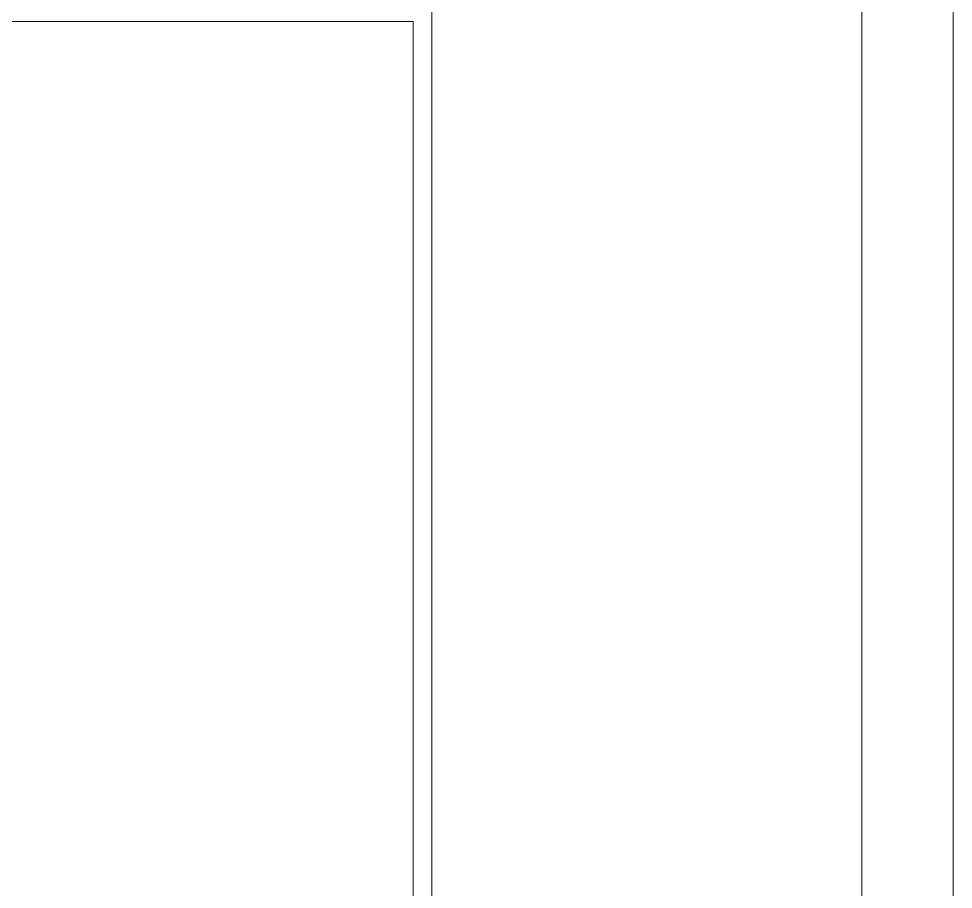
# Model space of a CAD drawing. Header units: inches. Extents: x -246178 to 57169, y -29325 to 19878.
# Drawn here: x 13668.9 to 14097.9, y -7388.2 to -6988.6 of the extents above; entities that cross this region are included whole.
import ezdxf

# ---------------------------------------------------------------- set-up
doc = ezdxf.new("R2010")
doc.units = ezdxf.units.IN
doc.header["$LTSCALE"] = 25
doc.header["$MEASUREMENT"] = 0
doc.layers.add('00-Ground Floor$0$LOADING', color=253, linetype='Continuous', lineweight=5)
doc.layers.add('00-Ground Floor$0$Walls', color=251, linetype='Continuous', lineweight=5)

# ---------------------------------------------------------------- blocks, each defined once
blk = doc.blocks.new('00-Ground Floor$0$GF21008-P')
at = {"layer": '00-Ground Floor$0$LOADING'}
for p, q in [((-0.77088, 0), (0.79062, 0)), ((-0.7767, -0.1974), (0.79645, -0.1974)), ((0.02235, -0.20585), (0.02235, -0.73852)), ((0.02235, -0.20585), (0.63897, -0.20585))]:
    blk.add_line(p, q, dxfattribs=at)

msp = doc.modelspace()

# ---------------------------------------------------------------- linework, layer by layer
at = {"layer": '00-Ground Floor$0$Walls'}
msp.add_line((14097.93, -8477.43, 0), (14097.93, -4747.43, 0), dxfattribs=at)

# ---------------------------------------------------------------- block references
at = {"layer": '00-Ground Floor$0$LOADING', "xscale": 1000, "yscale": 1000, "zscale": 1000, "rotation": 269.9999999999998}
msp.add_blockref('00-Ground Floor$0$GF21008-P', (14055.88, -6967.56), dxfattribs=at)

doc.saveas('drawing.dxf')
